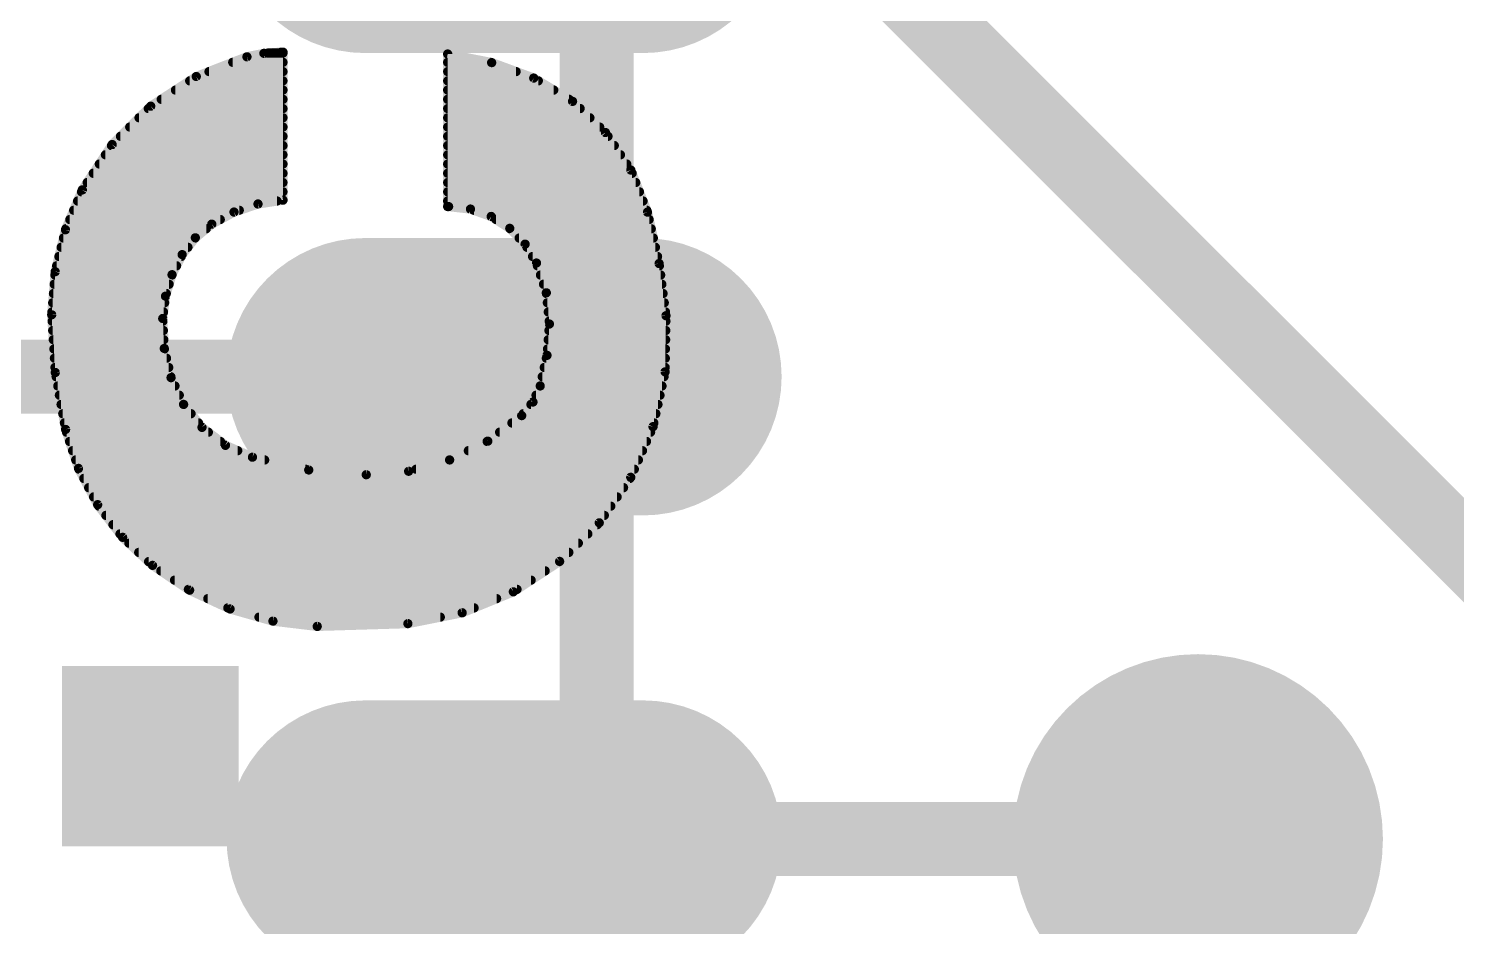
# Model space of a CAD drawing. Extents: x -2.8 to 25.5, y -2.5 to 56.
# Drawn here: x 16.22 to 20.141, y 30.875 to 33.341 of the extents above; entities that cross this region are included whole.
import ezdxf

# ---------------------------------------------------------------- set-up
doc = ezdxf.new("R2010")
doc.units = 0
for name, color, linetype in [('1', 12, 'CONTINUOUS'), ('16', 132, 'CONTINUOUS'), ('18', 110, 'CONTINUOUS'), ('22', 40, 'CONTINUOUS')]:
    doc.layers.add(name, color=color, linetype=linetype)

# ---------------------------------------------------------------- blocks, each defined once
blk = doc.blocks.new('RECT')
blk.add_solid([(-0.5, -0.5), (0.5, -0.5), (-0.5, 0.5), (0.5, 0.5)])
blk = doc.blocks.new('RECT121920X243840R100')
at = {"const_width": 0.381}
blk.add_lwpolyline([(0.1905, -0.381), (0.1905, 0.381, 0.4142), (0, 0.5715), (0, 0.5715, 0.4142), (-0.1905, 0.381), (-0.1905, -0.381, 0.4142), (0, -0.5715), (0, -0.5715, 0.4142)], format="xyb", close=True, dxfattribs=at)
blk.add_solid([(-0.0254, -0.4064), (0.0254, -0.4064), (-0.0254, 0.4064), (0.0254, 0.4064)])
blk = doc.blocks.new('ROUNDV')
at = {"const_width": 0.5}
blk.add_lwpolyline([(0, -0.25, 1), (0, 0.25, 1), (0, -0.25)], format="xyb", dxfattribs=at)

msp = doc.modelspace()

# ---------------------------------------------------------------- linework, layer by layer
at = {"layer": '1', "const_width": 0.2032}
for points in [[(18.415, 33.655), (20.32, 31.75)], [(13.589, 32.385), (17.526, 32.385)], [(19.431, 31.115), (17.526, 31.115)]]:
    msp.add_lwpolyline(points, dxfattribs=at)
at = {"layer": '1', "const_width": 0.1016}
for points in [[(17.526, 32.3342, 1), (17.526, 32.4358)], [(17.526, 31.1658, 1), (17.526, 31.0642)], [(19.431, 31.0642, 1), (19.431, 31.1658)]]:
    msp.add_lwpolyline(points, format="xyb", dxfattribs=at)
at = {"layer": '16', "const_width": 0.2032}
for points in [[(17.78, 22.86), (17.78, 34.163)], [(19.431, 29.591), (19.431, 31.115)]]:
    msp.add_lwpolyline(points, dxfattribs=at)
at = {"layer": '16', "const_width": 0.1016}
msp.add_lwpolyline([(19.4818, 31.115, 1), (19.3802, 31.115)], format="xyb", dxfattribs=at)
at = {"layer": '22', "const_width": 0.0254}
for points in [[(16.8665, 33.2733), (16.8199, 33.2638)], [(16.9139, 33.2765), (16.8665, 33.2733)], [(16.8767, 33.274), (16.9189, 33.274)], [(16.9189, 33.2765), (16.9139, 33.2765)], [(16.9189, 32.8701), (16.9189, 33.2765)], [(16.8199, 33.2638), (16.6808, 33.2096)], [(16.7809, 33.2486), (16.9189, 33.2486)], [(17.3711, 33.2715), (17.3711, 32.8524)], [(17.4918, 33.2479), (17.3711, 33.2715)], [(17.3711, 33.2486), (17.488, 33.2486)], [(17.6073, 33.2054), (17.4918, 33.2479)], [(16.6808, 33.2096), (16.5557, 33.1281)], [(16.6627, 33.1978), (16.9189, 33.1978)], [(16.7157, 33.2232), (16.9189, 33.2232)], [(17.3711, 33.2232), (17.5589, 33.2232)], [(17.3711, 33.1978), (17.62, 33.1978)], [(17.714, 33.1414), (17.6073, 33.2054)], [(16.6237, 33.1724), (16.9189, 33.1724)], [(17.3711, 33.1724), (17.6623, 33.1724)], [(16.5557, 33.1281), (16.4499, 33.0228)], [(16.5491, 33.1216), (16.9189, 33.1216)], [(16.5847, 33.147), (16.9189, 33.147)], [(17.3711, 33.147), (17.7046, 33.147)], [(17.3711, 33.1216), (17.7348, 33.1216)], [(17.8042, 33.0558), (17.714, 33.1414)], [(16.5236, 33.0962), (16.9189, 33.0962)], [(17.3711, 33.0962), (17.7616, 33.0962)], [(16.4726, 33.0454), (16.9189, 33.0454)], [(16.4981, 33.0708), (16.9189, 33.0708)], [(17.3711, 33.0708), (17.7884, 33.0708)], [(17.3711, 33.0454), (17.8113, 33.0454)], [(17.8739, 32.9528), (17.8042, 33.0558)], [(16.4499, 33.0228), (16.3678, 32.8981)], [(16.448, 33.02), (16.9189, 33.02)], [(17.3711, 33.02), (17.8285, 33.02)], [(16.4146, 32.9692), (16.9189, 32.9692)], [(16.4313, 32.9946), (16.9189, 32.9946)], [(17.3711, 32.9946), (17.8456, 32.9946)], [(17.3711, 32.9692), (17.8628, 32.9692)], [(16.3979, 32.9438), (16.9189, 32.9438)], [(17.3711, 32.9438), (17.8775, 32.9438)], [(17.9197, 32.8371), (17.8739, 32.9528)], [(16.3678, 32.8981), (16.3217, 32.7888)], [(16.3657, 32.893), (16.9189, 32.893)], [(16.3812, 32.9184), (16.9189, 32.9184)], [(17.3711, 32.9184), (17.8875, 32.9184)], [(17.3711, 32.893), (17.8976, 32.893)], [(16.3442, 32.8422), (16.7989, 32.8422)], [(16.3549, 32.8676), (16.9026, 32.8676)], [(16.7844, 32.8373), (16.8502, 32.8595)], [(16.8502, 32.8595), (16.9189, 32.8701)], [(17.3711, 32.8676), (17.9076, 32.8676)], [(17.3711, 32.8524), (17.3736, 32.8524)], [(17.3736, 32.8524), (17.4337, 32.8455)], [(17.4337, 32.8455), (17.4906, 32.8252)], [(17.443, 32.8422), (17.9177, 32.8422)], [(16.3335, 32.8168), (16.7467, 32.8168)], [(16.6782, 32.7666), (16.7234, 32.8041)], [(16.7234, 32.8041), (16.7844, 32.8373)], [(17.4906, 32.8252), (17.5415, 32.7925)], [(17.5037, 32.8168), (17.9243, 32.8168)], [(17.9516, 32.696), (17.9197, 32.8371)], [(16.3217, 32.7888), (16.2934, 32.6735)], [(16.3161, 32.766), (16.6777, 32.766)], [(16.3228, 32.7914), (16.7081, 32.7914)], [(16.6421, 32.7203), (16.6782, 32.7666)], [(17.5415, 32.7925), (17.5837, 32.7492)], [(17.5426, 32.7914), (17.93, 32.7914)], [(17.5673, 32.766), (17.9358, 32.766)], [(16.3099, 32.7406), (16.6579, 32.7406)], [(17.5837, 32.7492), (17.6149, 32.6974)], [(17.5888, 32.7406), (17.9415, 32.7406)], [(16.2974, 32.6898), (16.6267, 32.6898)], [(16.3037, 32.7152), (16.6395, 32.7152)], [(16.6142, 32.6653), (16.6421, 32.7203)], [(17.6042, 32.7152), (17.9473, 32.7152)], [(17.6149, 32.6974), (17.6419, 32.6156)], [(17.6174, 32.6898), (17.9524, 32.6898)], [(17.9705, 32.5526), (17.9516, 32.696)], [(16.2934, 32.6735), (16.2839, 32.5552)], [(16.2927, 32.6644), (16.614, 32.6644)], [(16.5963, 32.6062), (16.6142, 32.6653)], [(17.6258, 32.6644), (17.9558, 32.6644)], [(16.2886, 32.6136), (16.5985, 32.6136)], [(16.2907, 32.639), (16.6062, 32.639)], [(16.5887, 32.545), (16.5963, 32.6062)], [(17.6342, 32.639), (17.9591, 32.639)], [(17.6419, 32.6156), (17.6505, 32.5298)], [(17.6421, 32.6136), (17.9625, 32.6136)], [(16.2866, 32.5882), (16.594, 32.5882)], [(17.6447, 32.5882), (17.9658, 32.5882)], [(16.2839, 32.5552), (16.2938, 32.3966)], [(16.2845, 32.5628), (16.5909, 32.5628)], [(16.285, 32.5374), (16.5891, 32.5374)], [(16.593, 32.4627), (16.5887, 32.545)], [(17.6505, 32.5298), (17.6437, 32.4438)], [(17.6472, 32.5628), (17.9692, 32.5628)], [(17.6497, 32.5374), (17.9703, 32.5374)], [(17.9681, 32.3984), (17.9705, 32.5526)], [(16.2866, 32.512), (16.5904, 32.512)], [(17.6491, 32.512), (17.9699, 32.512)], [(16.2882, 32.4866), (16.5917, 32.4866)], [(16.2898, 32.4612), (16.5933, 32.4612)], [(16.6116, 32.3825), (16.593, 32.4627)], [(17.6451, 32.4612), (17.9691, 32.4612)], [(17.6471, 32.4866), (17.9695, 32.4866)], [(16.2913, 32.4358), (16.5992, 32.4358)], [(16.2929, 32.4104), (16.6051, 32.4104)], [(17.6437, 32.4438), (17.6251, 32.3596)], [(17.6363, 32.4104), (17.9683, 32.4104)], [(17.6419, 32.4358), (17.9687, 32.4358)], [(16.2938, 32.3966), (16.322, 32.2402)], [(16.2959, 32.385), (16.611, 32.385)], [(16.6459, 32.3091), (16.6116, 32.3825)], [(17.6307, 32.385), (17.9652, 32.385)], [(17.9349, 32.2478), (17.9681, 32.3984)], [(16.3005, 32.3596), (16.6223, 32.3596)], [(16.305, 32.3342), (16.6341, 32.3342)], [(17.6251, 32.3596), (17.6053, 32.3155)], [(17.6137, 32.3342), (17.954, 32.3342)], [(17.6251, 32.3596), (17.9596, 32.3596)], [(16.3096, 32.3088), (16.6461, 32.3088)], [(16.6966, 32.2459), (16.6459, 32.3091)], [(17.6053, 32.3155), (17.5743, 32.2783)], [(17.5997, 32.3088), (17.9484, 32.3088)], [(16.3142, 32.2834), (16.6665, 32.2834)], [(16.3188, 32.258), (16.6869, 32.258)], [(17.5743, 32.2783), (17.4811, 32.208)], [(17.5474, 32.258), (17.9372, 32.258)], [(17.5785, 32.2834), (17.9428, 32.2834)], [(16.322, 32.2402), (16.3574, 32.1332)], [(16.3245, 32.2326), (16.7139, 32.2326)], [(16.7609, 32.1966), (16.6966, 32.2459)], [(17.5137, 32.2326), (17.9282, 32.2326)], [(17.8738, 32.1087), (17.9349, 32.2478)], [(16.3329, 32.2072), (16.7471, 32.2072)], [(16.3413, 32.1818), (16.7946, 32.1818)], [(16.8351, 32.164), (16.7609, 32.1966)], [(17.4811, 32.208), (17.3764, 32.1564)], [(17.4279, 32.1818), (17.9059, 32.1818)], [(17.4794, 32.2072), (17.9171, 32.2072)], [(16.3498, 32.1564), (16.8686, 32.1564)], [(16.9896, 32.1289), (16.8351, 32.164)], [(17.3764, 32.1564), (17.2639, 32.1253)], [(17.3763, 32.1564), (17.8947, 32.1564)], [(16.3574, 32.1332), (16.4101, 32.0335)], [(16.3586, 32.131), (16.9804, 32.131)], [(16.372, 32.1056), (17.8716, 32.1056)], [(17.1475, 32.1158), (16.9896, 32.1289)], [(17.2639, 32.1253), (17.1475, 32.1158)], [(17.2844, 32.131), (17.8836, 32.131)], [(17.7872, 31.9838), (17.8738, 32.1087)], [(16.3854, 32.0802), (17.854, 32.0802)], [(16.3988, 32.0548), (17.8364, 32.0548)], [(16.4101, 32.0335), (16.4785, 31.9439)], [(16.4132, 32.0294), (17.8188, 32.0294)], [(16.4326, 32.004), (17.8012, 32.004)], [(16.452, 31.9786), (17.7819, 31.9786)], [(17.6784, 31.8777), (17.7872, 31.9838)], [(16.4714, 31.9532), (17.7559, 31.9532)], [(16.4785, 31.9439), (16.5608, 31.8668)], [(16.4957, 31.9278), (17.7298, 31.9278)], [(16.5228, 31.9024), (17.7038, 31.9024)], [(16.5499, 31.877), (17.6774, 31.877)], [(16.5608, 31.8668), (16.6625, 31.7986)], [(17.5514, 31.7943), (17.6784, 31.8777)], [(16.5834, 31.8516), (17.6387, 31.8516)], [(16.6213, 31.8262), (17.6001, 31.8262)], [(16.6592, 31.8008), (17.5614, 31.8008)], [(16.6625, 31.7986), (16.7736, 31.7471)], [(17.4108, 31.7366), (17.5514, 31.7943)], [(16.7125, 31.7754), (17.5054, 31.7754)], [(16.7674, 31.75), (17.4435, 31.75)], [(16.7736, 31.7471), (16.8913, 31.7137)], [(16.853, 31.7246), (17.3508, 31.7246)], [(16.8913, 31.7137), (17.0129, 31.6992)], [(17.0129, 31.6992), (17.2618, 31.7068)], [(17.2618, 31.7068), (17.4108, 31.7366)]]:
    msp.add_lwpolyline(points, dxfattribs=at)
at = {"layer": '22', "const_width": 0.0127}
for points in [[(16.866, 33.2796, 1), (16.8669, 33.267)], [(16.8677, 33.2671, 1), (16.8652, 33.2795)], [(16.8767, 33.2803, 1), (16.8767, 33.2677)], [(16.9139, 33.2828, 1), (16.9139, 33.2702)], [(16.9253, 33.2765, 1), (16.9125, 33.2765)], [(16.9143, 33.2702, 1), (16.9135, 33.2828)], [(16.9189, 33.2702, 1), (16.9189, 33.2828)], [(16.9189, 33.2677, 1), (16.9189, 33.2803)], [(16.7809, 33.255, 1), (16.7809, 33.2423)], [(16.8186, 33.27, 1), (16.8212, 33.2576)], [(16.8222, 33.2579, 1), (16.8176, 33.2697)], [(16.9189, 33.2423, 1), (16.9189, 33.255)], [(17.3775, 33.2715, 1), (17.3648, 33.2715)], [(17.3723, 33.2777, 1), (17.3699, 33.2653)], [(17.3711, 33.255, 1), (17.3711, 33.2423)], [(17.494, 33.2538, 1), (17.4896, 33.2419)], [(17.488, 33.2423, 1), (17.488, 33.255)], [(17.4906, 33.2416, 1), (17.4931, 33.2541)], [(16.6627, 33.2041, 1), (16.6627, 33.1915)], [(16.6785, 33.2155, 1), (16.6831, 33.2037)], [(16.6843, 33.2043, 1), (16.6773, 33.2149)], [(16.7157, 33.2295, 1), (16.7157, 33.2169)], [(16.9189, 33.2169, 1), (16.9189, 33.2295)], [(16.9189, 33.1915, 1), (16.9189, 33.2041)], [(17.3711, 33.2295, 1), (17.3711, 33.2169)], [(17.3711, 33.2041, 1), (17.3711, 33.1915)], [(17.5589, 33.2169, 1), (17.5589, 33.2295)], [(17.6106, 33.2108, 1), (17.604, 33.2)], [(17.6051, 33.1994, 1), (17.6095, 33.2114)], [(17.62, 33.1915, 1), (17.62, 33.2041)], [(16.6237, 33.1788, 1), (16.6237, 33.1661)], [(16.9189, 33.1661, 1), (16.9189, 33.1788)], [(17.3711, 33.1788, 1), (17.3711, 33.1661)], [(17.6623, 33.1661, 1), (17.6623, 33.1788)], [(16.5491, 33.1279, 1), (16.5491, 33.1153)], [(16.5522, 33.1334, 1), (16.5592, 33.1228)], [(16.5602, 33.1236, 1), (16.5512, 33.1326)], [(16.5847, 33.1533, 1), (16.5847, 33.1407)], [(16.9189, 33.1407, 1), (16.9189, 33.1533)], [(16.9189, 33.1153, 1), (16.9189, 33.1279)], [(17.3711, 33.1533, 1), (17.3711, 33.1407)], [(17.3711, 33.1279, 1), (17.3711, 33.1153)], [(17.7046, 33.1407, 1), (17.7046, 33.1533)], [(17.7183, 33.146, 1), (17.7096, 33.1368)], [(17.7107, 33.1359, 1), (17.7172, 33.1468)], [(17.7348, 33.1153, 1), (17.7348, 33.1279)], [(16.5236, 33.1026, 1), (16.5236, 33.0899)], [(16.9189, 33.0899, 1), (16.9189, 33.1026)], [(17.3711, 33.1026, 1), (17.3711, 33.0899)], [(17.7616, 33.0899, 1), (17.7616, 33.1026)], [(16.4726, 33.0517, 1), (16.4726, 33.0391)], [(16.4981, 33.0771, 1), (16.4981, 33.0645)], [(16.9189, 33.0645, 1), (16.9189, 33.0771)], [(16.9189, 33.0391, 1), (16.9189, 33.0517)], [(17.3711, 33.0771, 1), (17.3711, 33.0645)], [(17.3711, 33.0517, 1), (17.3711, 33.0391)], [(17.7884, 33.0645, 1), (17.7884, 33.0771)], [(17.8095, 33.0594, 1), (17.799, 33.0523)], [(17.7999, 33.0512, 1), (17.8086, 33.0604)], [(17.8113, 33.0391, 1), (17.8113, 33.0517)], [(16.448, 33.0264, 1), (16.448, 33.0137)], [(16.4454, 33.0273, 1), (16.4544, 33.0183)], [(16.4552, 33.0193, 1), (16.4446, 33.0263)], [(16.9189, 33.0137, 1), (16.9189, 33.0264)], [(17.3711, 33.0264, 1), (17.3711, 33.0137)], [(17.8285, 33.0137, 1), (17.8285, 33.0264)], [(16.4146, 32.9755, 1), (16.4146, 32.9629)], [(16.4313, 33.0009, 1), (16.4313, 32.9883)], [(16.9189, 32.9883, 1), (16.9189, 33.0009)], [(16.9189, 32.9629, 1), (16.9189, 32.9755)], [(17.3711, 33.0009, 1), (17.3711, 32.9883)], [(17.3711, 32.9755, 1), (17.3711, 32.9629)], [(17.8456, 32.9883, 1), (17.8456, 33.0009)], [(17.8628, 32.9629, 1), (17.8628, 32.9755)], [(16.3979, 32.9502, 1), (16.3979, 32.9375)], [(16.9189, 32.9375, 1), (16.9189, 32.9502)], [(17.3711, 32.9502, 1), (17.3711, 32.9375)], [(17.8798, 32.9551, 1), (17.868, 32.9504)], [(17.8687, 32.9492, 1), (17.8792, 32.9563)], [(17.8775, 32.9375, 1), (17.8775, 32.9502)], [(16.3657, 32.8993, 1), (16.3657, 32.8867)], [(16.3625, 32.9016, 1), (16.3731, 32.8946)], [(16.3737, 32.8956, 1), (16.3619, 32.9006)], [(16.3812, 32.9247, 1), (16.3812, 32.9121)], [(16.9189, 32.9121, 1), (16.9189, 32.9247)], [(16.9189, 32.8867, 1), (16.9189, 32.8993)], [(17.3711, 32.9247, 1), (17.3711, 32.9121)], [(17.3711, 32.8993, 1), (17.3711, 32.8867)], [(17.8875, 32.9121, 1), (17.8875, 32.9247)], [(17.8976, 32.8867, 1), (17.8976, 32.8993)], [(16.3442, 32.8485, 1), (16.3442, 32.8359)], [(16.3549, 32.874, 1), (16.3549, 32.8613)], [(16.7989, 32.8359, 1), (16.7989, 32.8485)], [(16.8493, 32.8658, 1), (16.8512, 32.8533)], [(16.8523, 32.8535, 1), (16.8482, 32.8656)], [(16.9026, 32.8613, 1), (16.9026, 32.874)], [(16.9125, 32.8701, 1), (16.9253, 32.8701)], [(16.9199, 32.8638, 1), (16.9179, 32.8764)], [(17.3711, 32.874, 1), (17.3711, 32.8613)], [(17.3711, 32.8588, 1), (17.3711, 32.8461)], [(17.3648, 32.8524, 1), (17.3775, 32.8524)], [(17.3743, 32.8587, 1), (17.3729, 32.8461)], [(17.3736, 32.8461, 1), (17.3736, 32.8588)], [(17.4358, 32.8515, 1), (17.4315, 32.8395)], [(17.433, 32.8392, 1), (17.4344, 32.8518)], [(17.443, 32.8485, 1), (17.443, 32.8359)], [(17.9076, 32.8613, 1), (17.9076, 32.874)], [(17.9177, 32.8359, 1), (17.9177, 32.8485)], [(16.3335, 32.8231, 1), (16.3335, 32.8105)], [(16.7204, 32.8097, 1), (16.7264, 32.7985)], [(16.7275, 32.7992, 1), (16.7193, 32.809)], [(16.7467, 32.8105, 1), (16.7467, 32.8231)], [(16.7824, 32.8433, 1), (16.7864, 32.8313)], [(16.7874, 32.8317, 1), (16.7814, 32.8429)], [(17.4941, 32.8306, 1), (17.4872, 32.8199)], [(17.4885, 32.8192, 1), (17.4928, 32.8312)], [(17.5037, 32.8231, 1), (17.5037, 32.8105)], [(17.9259, 32.8385, 1), (17.9135, 32.8357)], [(17.9138, 32.8348, 1), (17.9256, 32.8394)], [(17.9243, 32.8105, 1), (17.9243, 32.8231)], [(16.3161, 32.7723, 1), (16.3161, 32.7597)], [(16.3158, 32.7912, 1), (16.3275, 32.7863)], [(16.3278, 32.7873, 1), (16.3155, 32.7903)], [(16.3228, 32.7978, 1), (16.3228, 32.7851)], [(16.6742, 32.7715, 1), (16.6823, 32.7617)], [(16.6832, 32.7627, 1), (16.6732, 32.7705)], [(16.6777, 32.7597, 1), (16.6777, 32.7723)], [(16.7081, 32.7851, 1), (16.7081, 32.7978)], [(17.5461, 32.797, 1), (17.537, 32.7881)], [(17.5426, 32.7978, 1), (17.5426, 32.7851)], [(17.5381, 32.7872, 1), (17.5449, 32.7979)], [(17.5673, 32.7723, 1), (17.5673, 32.7597)], [(17.93, 32.7851, 1), (17.93, 32.7978)], [(17.9358, 32.7597, 1), (17.9358, 32.7723)], [(16.3099, 32.7469, 1), (16.3099, 32.7343)], [(16.6579, 32.7343, 1), (16.6579, 32.7469)], [(17.5891, 32.7525, 1), (17.5782, 32.7459)], [(17.5791, 32.7448, 1), (17.5882, 32.7536)], [(17.5888, 32.7469, 1), (17.5888, 32.7343)], [(17.9415, 32.7343, 1), (17.9415, 32.7469)], [(16.2974, 32.6961, 1), (16.2974, 32.6835)], [(16.3037, 32.7216, 1), (16.3037, 32.7089)], [(16.6267, 32.6835, 1), (16.6267, 32.6961)], [(16.6371, 32.7242, 1), (16.6471, 32.7164)], [(16.6478, 32.7174, 1), (16.6364, 32.7232)], [(16.6395, 32.7089, 1), (16.6395, 32.7216)], [(17.6042, 32.7216, 1), (17.6042, 32.7089)], [(17.6209, 32.6994, 1), (17.6089, 32.6954)], [(17.6095, 32.6941, 1), (17.6203, 32.7007)], [(17.6174, 32.6961, 1), (17.6174, 32.6835)], [(17.9579, 32.6968, 1), (17.9453, 32.6952)], [(17.9454, 32.6946, 1), (17.9578, 32.6974)], [(17.9473, 32.7089, 1), (17.9473, 32.7216)], [(17.9524, 32.6835, 1), (17.9524, 32.6961)], [(16.2927, 32.6707, 1), (16.2927, 32.6581)], [(16.2998, 32.673, 1), (16.2871, 32.674)], [(16.2873, 32.675, 1), (16.2996, 32.672)], [(16.6086, 32.6681, 1), (16.6199, 32.6624)], [(16.6203, 32.6634, 1), (16.6082, 32.6671)], [(16.614, 32.6581, 1), (16.614, 32.6707)], [(17.6258, 32.6707, 1), (17.6258, 32.6581)], [(17.9558, 32.6581, 1), (17.9558, 32.6707)], [(16.2886, 32.6199, 1), (16.2886, 32.6073)], [(16.2907, 32.6454, 1), (16.2907, 32.6327)], [(16.6026, 32.6055, 1), (16.59, 32.607)], [(16.5985, 32.6073, 1), (16.5985, 32.6199)], [(16.6062, 32.6327, 1), (16.6062, 32.6454)], [(17.6342, 32.6454, 1), (17.6342, 32.6327)], [(17.6482, 32.6162, 1), (17.6356, 32.6149)], [(17.6421, 32.6199, 1), (17.6421, 32.6073)], [(17.6359, 32.6136, 1), (17.648, 32.6176)], [(17.9591, 32.6327, 1), (17.9591, 32.6454)], [(17.9625, 32.6073, 1), (17.9625, 32.6199)], [(16.2866, 32.5945, 1), (16.2866, 32.5819)], [(16.5902, 32.6081, 1), (16.6023, 32.6044)], [(16.594, 32.5819, 1), (16.594, 32.5945)], [(17.6447, 32.5945, 1), (17.6447, 32.5819)], [(17.9658, 32.5819, 1), (17.9658, 32.5945)], [(16.2902, 32.5556, 1), (16.2776, 32.5548)], [(16.2776, 32.5557, 1), (16.2902, 32.5547)], [(16.2845, 32.5692, 1), (16.2845, 32.5565)], [(16.285, 32.5437, 1), (16.285, 32.5311)], [(16.595, 32.5453, 1), (16.5824, 32.5447)], [(16.5824, 32.5458, 1), (16.595, 32.5442)], [(16.5891, 32.5311, 1), (16.5891, 32.5437)], [(16.5909, 32.5565, 1), (16.5909, 32.5692)], [(17.6472, 32.5692, 1), (17.6472, 32.5565)], [(17.6497, 32.5437, 1), (17.6497, 32.5311)], [(17.6568, 32.5293, 1), (17.6442, 32.5303)], [(17.9768, 32.5525, 1), (17.9642, 32.5527)], [(17.9642, 32.5518, 1), (17.9768, 32.5534)], [(17.9692, 32.5565, 1), (17.9692, 32.5692)], [(17.9703, 32.5311, 1), (17.9703, 32.5437)], [(16.2866, 32.5183, 1), (16.2866, 32.5057)], [(16.5904, 32.5057, 1), (16.5904, 32.5183)], [(17.6491, 32.5183, 1), (17.6491, 32.5057)], [(17.6442, 32.5292, 1), (17.6568, 32.5304)], [(17.9699, 32.5057, 1), (17.9699, 32.5183)], [(16.2882, 32.493, 1), (16.2882, 32.4803)], [(16.2898, 32.4675, 1), (16.2898, 32.4549)], [(16.5866, 32.4624, 1), (16.5993, 32.4631)], [(16.5991, 32.4642, 1), (16.5868, 32.4613)], [(16.5917, 32.4803, 1), (16.5917, 32.493)], [(16.5933, 32.4549, 1), (16.5933, 32.4675)], [(17.6451, 32.4675, 1), (17.6451, 32.4549)], [(17.6471, 32.493, 1), (17.6471, 32.4803)], [(17.9691, 32.4549, 1), (17.9691, 32.4675)], [(17.9695, 32.4803, 1), (17.9695, 32.493)], [(16.2913, 32.4421, 1), (16.2913, 32.4295)], [(16.2929, 32.4168, 1), (16.2929, 32.4041)], [(16.5992, 32.4295, 1), (16.5992, 32.4421)], [(16.6051, 32.4041, 1), (16.6051, 32.4168)], [(17.6363, 32.4168, 1), (17.6363, 32.4041)], [(17.6419, 32.4421, 1), (17.6419, 32.4295)], [(17.6373, 32.4443, 1), (17.65, 32.4433)], [(17.6499, 32.4425, 1), (17.6375, 32.4452)], [(17.9683, 32.4041, 1), (17.9683, 32.4168)], [(17.9687, 32.4295, 1), (17.9687, 32.4421)], [(16.3, 32.3977, 1), (16.2875, 32.3955)], [(16.2874, 32.3962, 1), (16.3001, 32.397)], [(16.2959, 32.3913, 1), (16.2959, 32.3787)], [(16.6174, 32.3852, 1), (16.6058, 32.3798)], [(16.6054, 32.3811, 1), (16.6178, 32.3839)], [(16.611, 32.3787, 1), (16.611, 32.3913)], [(17.6307, 32.3913, 1), (17.6307, 32.3787)], [(17.9618, 32.3985, 1), (17.9745, 32.3983)], [(17.9743, 32.397, 1), (17.9619, 32.3998)], [(17.9652, 32.3787, 1), (17.9652, 32.3913)], [(16.3005, 32.3659, 1), (16.3005, 32.3533)], [(16.305, 32.3406, 1), (16.305, 32.3279)], [(16.6223, 32.3533, 1), (16.6223, 32.3659)], [(16.6341, 32.3279, 1), (16.6341, 32.3406)], [(17.6137, 32.3406, 1), (17.6137, 32.3279)], [(17.6251, 32.3659, 1), (17.6251, 32.3533)], [(17.6189, 32.361, 1), (17.6313, 32.3582)], [(17.6309, 32.357, 1), (17.6193, 32.3622)], [(17.954, 32.3279, 1), (17.954, 32.3406)], [(17.9596, 32.3533, 1), (17.9596, 32.3659)], [(16.3096, 32.3152, 1), (16.3096, 32.3025)], [(16.6508, 32.313, 1), (16.6409, 32.3051)], [(16.6401, 32.3064, 1), (16.6516, 32.3117)], [(16.6461, 32.3025, 1), (16.6461, 32.3152)], [(17.5997, 32.3152, 1), (17.5997, 32.3025)], [(17.5995, 32.3181, 1), (17.6111, 32.3129)], [(17.6101, 32.3114, 1), (17.6004, 32.3195)], [(17.9484, 32.3025, 1), (17.9484, 32.3152)], [(16.3142, 32.2897, 1), (16.3142, 32.2771)], [(16.3188, 32.2644, 1), (16.3188, 32.2517)], [(16.6665, 32.2771, 1), (16.6665, 32.2897)], [(16.6869, 32.2517, 1), (16.6869, 32.2644)], [(17.5474, 32.2644, 1), (17.5474, 32.2517)], [(17.5694, 32.2824, 1), (17.5792, 32.2742)], [(17.5781, 32.2732, 1), (17.5705, 32.2834)], [(17.5785, 32.2897, 1), (17.5785, 32.2771)], [(17.9372, 32.2517, 1), (17.9372, 32.2644)], [(17.9428, 32.2771, 1), (17.9428, 32.2897)], [(16.328, 32.2422, 1), (16.316, 32.2382)], [(16.3158, 32.2391, 1), (16.3282, 32.2413)], [(16.3245, 32.239, 1), (16.3245, 32.2263)], [(16.7005, 32.2509, 1), (16.6927, 32.2408)], [(16.6916, 32.2419, 1), (16.7015, 32.2499)], [(16.7139, 32.2263, 1), (16.7139, 32.239)], [(17.5137, 32.239, 1), (17.5137, 32.2263)], [(17.9282, 32.2263, 1), (17.9282, 32.239)], [(17.9287, 32.2492, 1), (17.9411, 32.2464)], [(17.9407, 32.2452, 1), (17.9291, 32.2504)], [(16.3329, 32.2135, 1), (16.3329, 32.2009)], [(16.3413, 32.1882, 1), (16.3413, 32.1755)], [(16.7471, 32.2009, 1), (16.7471, 32.2135)], [(16.7635, 32.2024, 1), (16.7584, 32.1908)], [(16.757, 32.1915, 1), (16.7648, 32.2016)], [(16.7946, 32.1755, 1), (16.7946, 32.1882)], [(17.4279, 32.1882, 1), (17.4279, 32.1755)], [(17.4794, 32.2135, 1), (17.4794, 32.2009)], [(17.4773, 32.2131, 1), (17.4849, 32.2029)], [(17.4839, 32.2023, 1), (17.4783, 32.2137)], [(17.9059, 32.1755, 1), (17.9059, 32.1882)], [(17.9171, 32.2009, 1), (17.9171, 32.2135)], [(16.3498, 32.1628, 1), (16.3498, 32.1501)], [(16.8365, 32.1702, 1), (16.8337, 32.1578)], [(16.8325, 32.1582, 1), (16.8377, 32.1698)], [(16.8686, 32.1501, 1), (16.8686, 32.1628)], [(17.3763, 32.1628, 1), (17.3763, 32.1501)], [(17.3736, 32.1621, 1), (17.3792, 32.1507)], [(17.3781, 32.1503, 1), (17.3747, 32.1625)], [(17.8947, 32.1501, 1), (17.8947, 32.1628)], [(16.3631, 32.1361, 1), (16.3518, 32.1302)], [(16.3514, 32.1312, 1), (16.3635, 32.1352)], [(16.3586, 32.1373, 1), (16.3586, 32.1247)], [(16.372, 32.112, 1), (16.372, 32.0993)], [(16.9804, 32.1247, 1), (16.9804, 32.1373)], [(16.9901, 32.1352, 1), (16.9891, 32.1226)], [(16.9882, 32.1227, 1), (16.991, 32.1351)], [(17.147, 32.1221, 1), (17.148, 32.1095)], [(17.147, 32.1095, 1), (17.148, 32.1221)], [(17.2622, 32.1314, 1), (17.2655, 32.1192)], [(17.2644, 32.119, 1), (17.2633, 32.1316)], [(17.2844, 32.1373, 1), (17.2844, 32.1247)], [(17.8679, 32.1112, 1), (17.8796, 32.1061)], [(17.879, 32.1051, 1), (17.8685, 32.1123)], [(17.8716, 32.0993, 1), (17.8716, 32.112)], [(17.8836, 32.1247, 1), (17.8836, 32.1373)], [(16.3854, 32.0866, 1), (16.3854, 32.0739)], [(17.854, 32.0739, 1), (17.854, 32.0866)], [(16.3988, 32.0611, 1), (16.3988, 32.0485)], [(16.4151, 32.0373, 1), (16.405, 32.0296)], [(16.4045, 32.0305, 1), (16.4157, 32.0364)], [(16.4132, 32.0358, 1), (16.4132, 32.0231)], [(17.8188, 32.0231, 1), (17.8188, 32.0358)], [(17.8364, 32.0485, 1), (17.8364, 32.0611)], [(16.4326, 32.0104, 1), (16.4326, 31.9977)], [(16.452, 31.985, 1), (16.452, 31.9722)], [(17.782, 31.9874, 1), (17.7924, 31.9802)], [(17.7819, 31.9722, 1), (17.7819, 31.985)], [(17.7916, 31.9792, 1), (17.7828, 31.9883)], [(17.8012, 31.9977, 1), (17.8012, 32.0104)], [(16.4714, 31.9596, 1), (16.4714, 31.9469)], [(16.4828, 31.9485, 1), (16.4742, 31.9392)], [(16.4735, 31.94, 1), (16.4836, 31.9477)], [(17.7559, 31.9469, 1), (17.7559, 31.9596)], [(16.4957, 31.9342, 1), (16.4957, 31.9215)], [(16.5228, 31.9088, 1), (16.5228, 31.896)], [(17.7038, 31.896, 1), (17.7038, 31.9088)], [(17.7298, 31.9215, 1), (17.7298, 31.9342)], [(16.5499, 31.8834, 1), (16.5499, 31.8707)], [(16.5643, 31.8721, 1), (16.5573, 31.8615)], [(16.5565, 31.8622, 1), (16.5651, 31.8714)], [(17.674, 31.8822, 1), (17.6829, 31.8731)], [(17.6819, 31.8724, 1), (17.6749, 31.883)], [(17.6774, 31.8707, 1), (17.6774, 31.8834)], [(16.5834, 31.858, 1), (16.5834, 31.8453)], [(16.6213, 31.8326, 1), (16.6213, 31.8198)], [(17.6001, 31.8198, 1), (17.6001, 31.8326)], [(17.6387, 31.8453, 1), (17.6387, 31.858)], [(16.6592, 31.8072, 1), (16.6592, 31.7945)], [(16.6651, 31.8043, 1), (16.6598, 31.7928)], [(16.6589, 31.7933, 1), (16.666, 31.8039)], [(17.5479, 31.7996, 1), (17.5549, 31.7889)], [(17.5538, 31.7884, 1), (17.549, 31.8001)], [(17.5614, 31.7945, 1), (17.5614, 31.8072)], [(16.7125, 31.7818, 1), (16.7125, 31.7691)], [(16.7674, 31.7564, 1), (16.7674, 31.7436)], [(16.7753, 31.7532, 1), (16.7718, 31.741)], [(16.7709, 31.7414, 1), (16.7762, 31.7529)], [(17.4435, 31.7436, 1), (17.4435, 31.7564)], [(17.5054, 31.7691, 1), (17.5054, 31.7818)], [(16.853, 31.731, 1), (16.853, 31.7183)], [(16.8921, 31.72, 1), (16.8906, 31.7074)], [(16.8896, 31.7076, 1), (16.8931, 31.7198)], [(17.2606, 31.713, 1), (17.263, 31.7006)], [(17.262, 31.7005, 1), (17.2616, 31.7131)], [(17.3508, 31.7183, 1), (17.3508, 31.731)], [(17.4084, 31.7425, 1), (17.4132, 31.7307)], [(17.4121, 31.7304, 1), (17.4096, 31.7428)], [(17.0127, 31.7055, 1), (17.0131, 31.6929)], [(17.0121, 31.6929, 1), (17.0137, 31.7055)]]:
    msp.add_lwpolyline(points, format="xyb", dxfattribs=at)

# ---------------------------------------------------------------- block references
at = {"layer": '1', "rotation": 270}
for p in [(17.526, 33.655), (17.526, 32.385), (17.526, 31.115)]:
    msp.add_blockref('RECT121920X243840R100', p, dxfattribs=at)
at = {"layer": '18', "xscale": 1.016, "yscale": 1.016}
msp.add_blockref('ROUNDV', (19.431, 31.115), dxfattribs=at)
msp.add_blockref('ROUNDV', (19.431, 31.115), dxfattribs=at)
at = {"layer": '22', "xscale": 0.4953, "yscale": 0.4851, "rotation": 90}
msp.add_blockref('RECT', (16.5544, 31.3424), dxfattribs=at)

doc.saveas('drawing.dxf')
